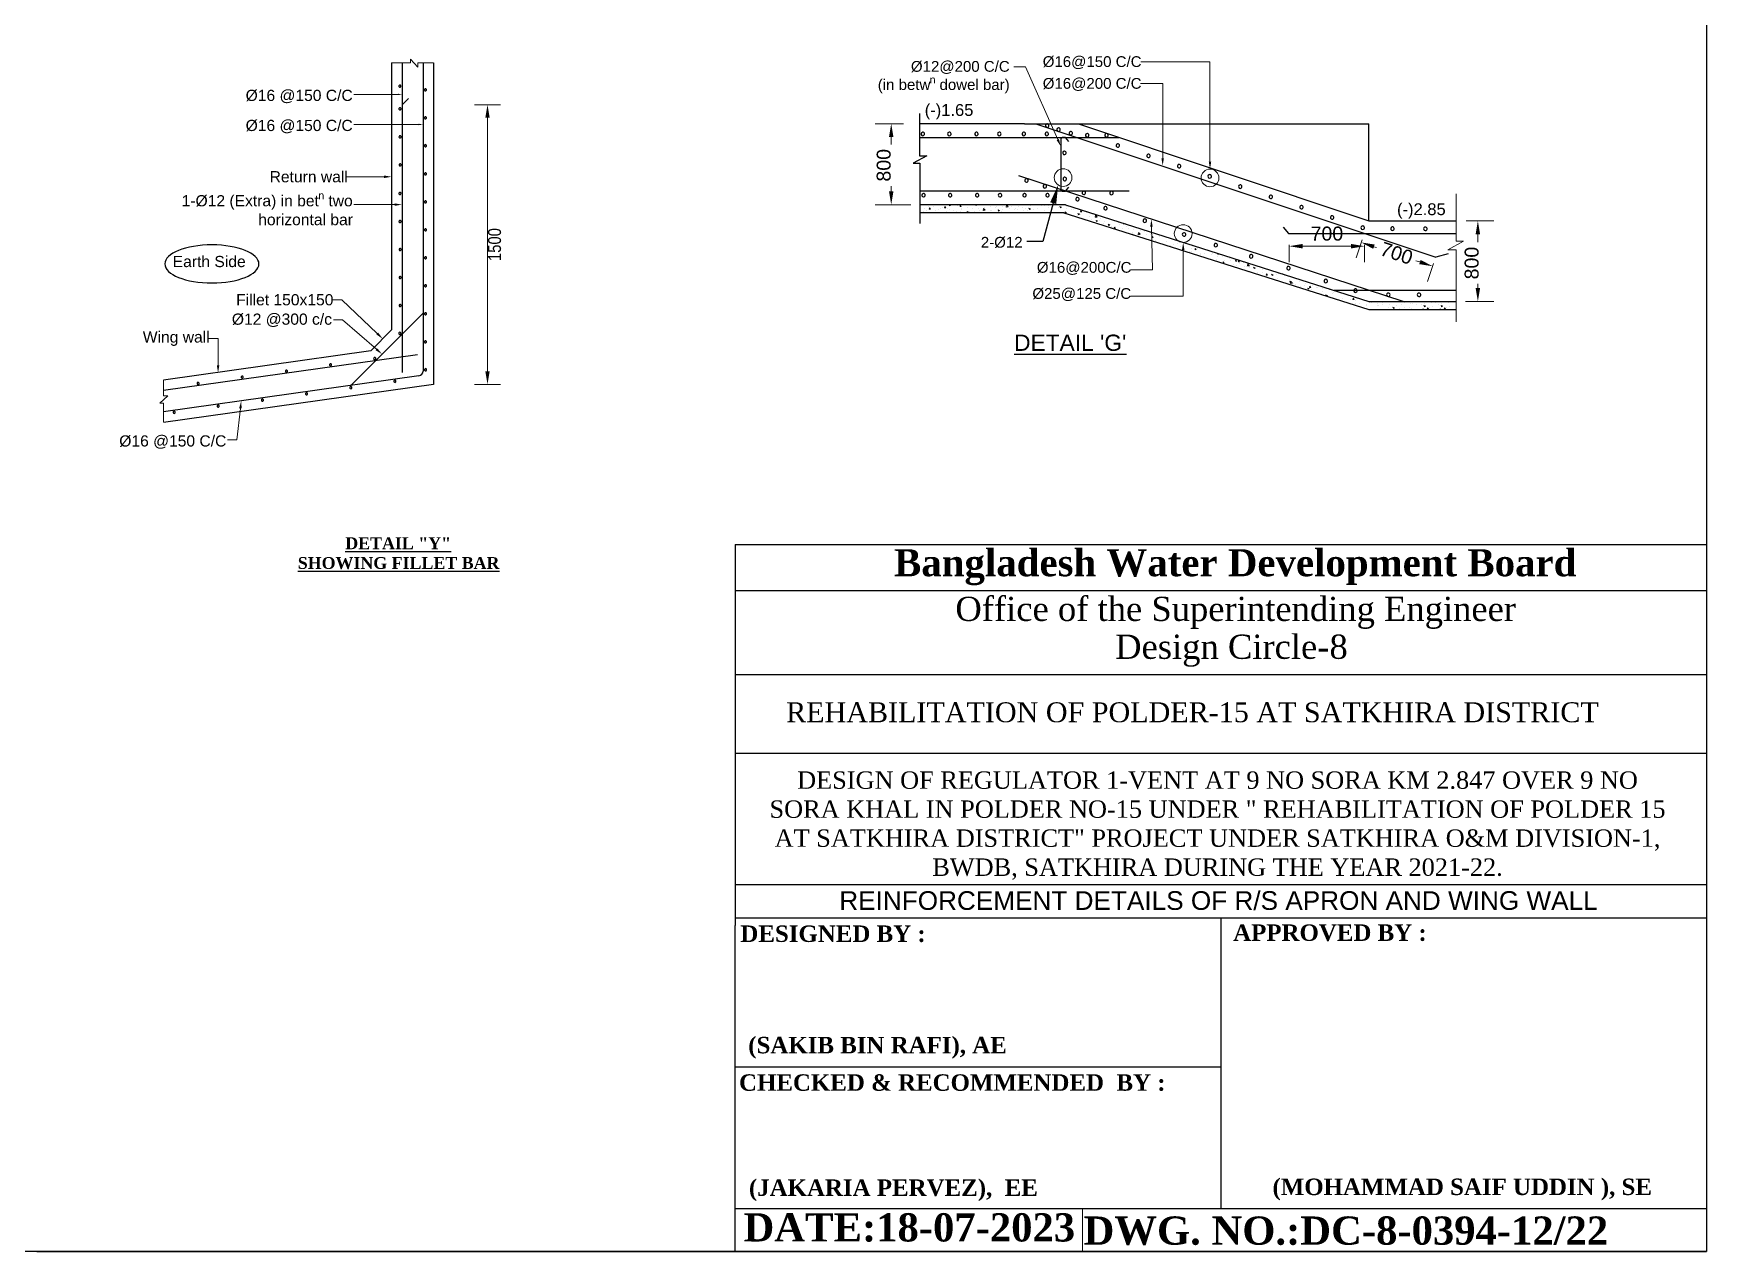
# Model space of a CAD drawing. Extents: x -426260 to 2055400, y -4304674 to -305611.
# Drawn here: x 709858 to 740955, y -1941631 to -1918985 of the extents above; entities that cross this region are included whole.
import ezdxf

# ---------------------------------------------------------------- set-up
doc = ezdxf.new("R2010")
doc.units = 0
doc.header["$LTSCALE"] = 300
doc.header["$MEASUREMENT"] = 0
for name, color, linetype, lineweight in [('Dim', 7, 'CONTINUOUS', 9), ('Left Bank Profile', 7, 'CONTINUOUS', 25), ('line2', 3, 'CONTINUOUS', 30), ('ROD', 1, 'CONTINUOUS', 30)]:
    doc.layers.add(name, color=color, linetype=linetype, lineweight=lineweight)
for name, color, linetype in [('LINE', 7, 'CONTINUOUS'), ('REINF.', 1, 'CONTINUOUS'), ('TEXT', 10, 'CONTINUOUS'), ('TXT', 7, 'CONTINUOUS')]:
    doc.layers.add(name, color=color, linetype=linetype)
doc.styles.add('Arial', font='arial.ttf')
doc.styles.add('dimText', font='ARIALN.TTF')

msp = doc.modelspace()

# ---------------------------------------------------------------- linework, layer by layer
at = {"layer": 'Dim', "lineweight": 15}
for p, q in [((716868.3, -1919530.1), (716515.8, -1919530.1)), ((717002.9, -1919609.6), (716868.3, -1919463.3)), ((716868.3, -1919463.3), (716868.3, -1919530.1)), ((717295.8, -1919530.1), (717002.9, -1919530.1)), ((717002.9, -1919530.1), (717002.9, -1919609.6)), ((712273.5, -1925428.2), (712273.5, -1925721.1)), ((712353, -1925721.1), (712206.8, -1925855.7)), ((712273.5, -1925721.1), (712353, -1925721.1)), ((712206.8, -1925855.7), (712273.5, -1925855.7)), ((712273.5, -1925855.7), (712273.5, -1926208.2))]:
    msp.add_line(p, q, dxfattribs=at)
at = {"layer": 'Dim', "color": 5, "ltscale": 50}
for p, q in [((718057.1, -1920310), (718537.1, -1920310)), ((718297.1, -1925270), (718297.1, -1920550)), ((726028.6, -1920662.9), (725500.7, -1920662.9)), ((725800.7, -1920912.9), (725800.7, -1921049)), ((725800.7, -1921918.5), (725800.7, -1921822.9)), ((726163.3, -1922168.5), (725500.7, -1922168.5)), ((736487.9, -1922468.5), (737004.5, -1922468.5)), ((736704.5, -1922718.5), (736704.5, -1922868.6)), ((733198.3, -1922914.4), (733198.3, -1923240.4)), ((734348.3, -1922940.4), (733448.3, -1922940.4)), ((734551.6, -1922821.6), (734440.5, -1923155)), ((734598.3, -1922914.4), (734598.3, -1923240.4)), ((734772.5, -1922949.4), (734822.9, -1922966.2)), ((735627.2, -1923234.2), (735554.8, -1923210.1)), ((735880.6, -1923264.5), (735769.5, -1923597.9)), ((736704.5, -1923717.9), (736704.5, -1923640)), ((736475.3, -1923967.9), (737004.5, -1923967.9)), ((718057.1, -1925510), (718537.1, -1925510))]:
    msp.add_line(p, q, dxfattribs=at)
at = {"layer": 'Dim', "ltscale": 500}
msp.add_line((728163.9, -1920668.5), (726327.7, -1920668.5), dxfattribs=at)
at = {"layer": 'Dim', "ltscale": 50}
for p, q in [((736299.5, -1921966.5), (736299.5, -1922848)), ((736440.5, -1922848), (736147.8, -1923007.8)), ((736147.8, -1923007.8), (736298.9, -1923007.8)), ((736298.9, -1923007.8), (736299.7, -1924344.2)), ((736299.5, -1922848), (736440.5, -1922848)), ((716125.8, -1924886.8), (716125.8, -1924886.8))]:
    msp.add_line(p, q, dxfattribs=at)
for points in [[(728896.5, -1920958.7), (728296.9, -1919607.2), (728079.6, -1919607.2)], [(731725.9, -1921367.6), (731725.9, -1919512), (730443.3, -1919512)], [(730846.4, -1921304.2), (730846.4, -1919917), (730437.2, -1919917)], [(716630.8, -1920118.4), (715810.8, -1920118.4)], [(717020.8, -1920677.6), (715810.8, -1920677.6)], [(716375.8, -1921650.1), (715680.1, -1921650.1)], [(716570.8, -1922167.4), (715810.8, -1922167.4)], [(730638.4, -1922580.1), (730659.6, -1923381.9), (730250.5, -1923381.9)], [(731227.6, -1923010.3), (731227.6, -1923868.1), (730251, -1923868.1)], [(716248.8, -1924565.8), (715591.3, -1923937.3), (715396.8, -1923937.3)], [(716233.8, -1924857), (715601.2, -1924308.2), (715432.3, -1924308.2)], [(713289.6, -1925153.6), (713289, -1924658.5), (713113, -1924658.5)], [(713704.2, -1925954.8), (713637.7, -1926542.8), (713461.8, -1926542.8)]]:
    msp.add_lwpolyline(points, dxfattribs=at)
for centre in [(728995.2, -1921666.3), (731725.9, -1921672.2), (731227.6, -1922705.7)]:
    msp.add_circle(centre, 164.6, dxfattribs=at)
for points in [[(716630.8, -1920105.1), (716710.8, -1920118.4), (716630.8, -1920131.7)], [(717020.8, -1920664.3), (717100.8, -1920677.6), (717020.8, -1920690.9)], [(728917.9, -1920949.2), (728953.3, -1921086.7), (728875.2, -1920968.2)], [(730869.7, -1921304.2), (730846.4, -1921444.2), (730823, -1921304.2)], [(731749.3, -1921367.6), (731725.9, -1921507.6), (731702.6, -1921367.6)], [(716375.8, -1921626.8), (716515.8, -1921650.1), (716375.8, -1921673.5)], [(716570.8, -1922144.1), (716710.8, -1922167.4), (716570.8, -1922190.7)], [(730615.1, -1922580.7), (730634.7, -1922440.2), (730661.7, -1922579.5)], [(731204.3, -1923010.3), (731227.6, -1922870.3), (731250.9, -1923010.3)], [(716264.9, -1924548.9), (716350, -1924662.5), (716232.7, -1924582.7)], [(716249.1, -1924839.4), (716339.6, -1924948.8), (716218.5, -1924874.6)], [(713312.9, -1925153.6), (713289.7, -1925293.6), (713266.2, -1925153.6)], [(713681, -1925952.2), (713720, -1925815.7), (713727.4, -1925957.4)]]:
    msp.add_solid(points, dxfattribs=at)
at = {"layer": 'Dim', "color": 5, "ltscale": 50}
for points in [[(718257.1, -1920550), (718337.1, -1920550), (718297.1, -1920310)], [(725759, -1920912.9), (725842.3, -1920912.9), (725800.7, -1920662.9)], [(725759, -1921918.5), (725842.3, -1921918.5), (725800.7, -1922168.5)], [(736662.8, -1922718.5), (736746.1, -1922718.5), (736704.5, -1922468.5)], [(733448.3, -1922898.7), (733448.3, -1922982.1), (733198.3, -1922940.4)], [(734348.3, -1922898.7), (734348.3, -1922982.1), (734598.3, -1922940.4)], [(734785.7, -1922909.9), (734759.3, -1922988.9), (734535.3, -1922870.4)], [(735640.3, -1923194.7), (735614, -1923273.8), (735864.3, -1923313.3)], [(736662.8, -1923717.9), (736746.1, -1923717.9), (736704.5, -1923967.9)], [(718257.1, -1925270), (718337.1, -1925270), (718297.1, -1925510)]]:
    msp.add_solid(points, dxfattribs=at)
at = {"layer": 'Left Bank Profile'}
msp.add_lwpolyline([(709918, -1941631), (740955, -1941631)], dxfattribs=at)
msp.add_lwpolyline([(709918, -1941631), (740955, -1941631)], dxfattribs=at)
at = {"layer": 'LINE'}
for p, q in [((740955, -1902049), (740955, -1941631)), ((716515.8, -1919530.1), (716515.8, -1924496.8)), ((717295.8, -1919530.1), (717295.8, -1925510)), ((729280.7, -1920668.5), (734680.7, -1920668.5)), ((716515.8, -1924496.8), (716125.8, -1924886.8)), ((716125.8, -1924886.8), (712273.5, -1925428.2)), ((717295.8, -1925510), (712273.5, -1926215.9)), ((722900.6, -1928484.1), (740955, -1928484.1)), ((722900.6, -1928484.1), (722900.6, -1935572.1)), ((722900.6, -1929340.1), (740955, -1929340.1)), ((722900.6, -1930903.6), (740955, -1930903.6)), ((722900.6, -1932364.1), (740955, -1932364.1)), ((722900.6, -1934808.5), (740955, -1934808.5)), ((722900.6, -1935428.6), (740955, -1935428.6)), ((731927.8, -1935428.6), (731927.8, -1940829.8)), ((722900.6, -1941631), (722900.6, -1935572.1)), ((722900.6, -1938194), (731927.8, -1938194)), ((722900.6, -1940829.8), (740955, -1940829.8)), ((726288.1, -1940829.8), (740955, -1940829.8)), ((726288.1, -1940829.8), (740955, -1940829.8)), ((726288.1, -1940829.8), (740955, -1940829.8)), ((740955, -1941631), (684980.4, -1941631))]:
    msp.add_line(p, q, dxfattribs=at)
at = {"layer": 'LINE', "ltscale": 500}
for p, q in [((728281.2, -1920668.5), (726327.7, -1920668.5)), ((728281.2, -1920668.5), (729280.7, -1920668.5)), ((729280.7, -1920668.5), (734680.7, -1922468.5)), ((734680.7, -1922468.5), (734680.7, -1920668.5)), ((729037.3, -1922168.5), (726333, -1922168.5)), ((729014.1, -1922318.5), (726333, -1922318.5)), ((728992, -1922311.5), (734680.7, -1924118.5)), ((729037.3, -1922168.5), (734680.7, -1923968.5)), ((734680.7, -1922468.5), (736299.5, -1922468.5)), ((734680.7, -1923968.5), (736299.5, -1923968.5)), ((734680.7, -1924118.5), (736299.6, -1924118.5))]:
    msp.add_line(p, q, dxfattribs=at)
at = {"layer": 'LINE', "color": 51, "lineweight": 15}
for p, q in [((726347.7, -1922312), (726347.7, -1922312)), ((726395.1, -1922291.3), (726395.1, -1922291.3)), ((726414, -1922242.3), (726414, -1922242.3)), ((726464.1, -1922272.2), (726464.1, -1922272.2)), ((726490.9, -1922203.4), (726490.9, -1922203.4)), ((726505.7, -1922254), (726510.4, -1922228.9)), ((726529.6, -1922251.8), (726505.7, -1922253.9)), ((726529.6, -1922251.8), (726510.3, -1922228.9)), ((726593.3, -1922316.9), (726593.3, -1922316.9)), ((726595.2, -1922200.7), (726595.2, -1922200.7)), ((726616, -1922267.9), (726616, -1922267.9)), ((726677.6, -1922263.2), (726677.6, -1922263.2)), ((726724.2, -1922243.5), (726724.2, -1922243.5)), ((726746.7, -1922220.7), (726746.7, -1922220.7)), ((726792.6, -1922228.9), (726797.3, -1922203.8)), ((726816.5, -1922226.7), (726792.6, -1922228.8)), ((726816.5, -1922226.7), (726797.2, -1922203.8)), ((726806.8, -1922307.9), (726806.8, -1922307.9)), ((726821.4, -1922296), (726821.4, -1922296)), ((726846.9, -1922233.8), (726846.9, -1922233.8)), ((726903.4, -1922179.7), (726875.4, -1922169)), ((726883.5, -1922193.2), (726875.4, -1922169)), ((726903.4, -1922179.7), (726883.5, -1922193.2)), ((726891.2, -1922254.2), (726891.2, -1922254.2)), ((726957.4, -1922283.5), (726957.4, -1922283.5)), ((727020.4, -1922298.9), (727020.4, -1922298.9)), ((727024.3, -1922192.9), (727024.3, -1922192.9)), ((727103.4, -1922201.6), (727079.5, -1922203.7)), ((727079.6, -1922203.8), (727084.2, -1922178.7)), ((727103.4, -1922201.6), (727084.1, -1922178.7)), ((727099.8, -1922318.5), (727086.8, -1922305)), ((727087.7, -1922318.5), (727089, -1922307.2)), ((727099.5, -1922267.1), (727099.5, -1922267.1)), ((727104.7, -1922245.2), (727104.7, -1922245.2)), ((727239.5, -1922308.7), (727211.5, -1922298)), ((727218.4, -1922318.5), (727211.5, -1922298)), ((727239.5, -1922308.7), (727225, -1922318.5)), ((727226.3, -1922218.5), (727226.3, -1922218.5)), ((727233.9, -1922289.9), (727233.9, -1922289.9)), ((727251, -1922287), (727251, -1922287)), ((727318.2, -1922236.1), (727318.2, -1922236.1)), ((727351.1, -1922300.2), (727351.1, -1922300.2)), ((727390.3, -1922176.5), (727366.4, -1922178.6)), ((727366.5, -1922178.7), (727368.3, -1922168.5)), ((727390.3, -1922176.5), (727383.6, -1922168.5)), ((727431.7, -1922246.6), (727431.7, -1922246.6)), ((727447.4, -1922280.9), (727447.4, -1922280.9)), ((727498.5, -1922175.7), (727498.5, -1922175.7)), ((727547, -1922273.5), (727511.4, -1922279.1)), ((727511.5, -1922279), (727515.9, -1922241)), ((727544.8, -1922271.2), (727513.7, -1922238.8)), ((727531.8, -1922227.1), (727531.8, -1922227.1)), ((727639.4, -1922276.6), (727639.4, -1922276.6)), ((727650, -1922195.7), (727650, -1922195.7)), ((727661, -1922271.8), (727661, -1922271.8)), ((727745.3, -1922218.1), (727745.3, -1922218.1)), ((727750.1, -1922208.9), (727750.1, -1922208.9)), ((727814.3, -1922276.7), (727786.3, -1922266)), ((727794.5, -1922290.1), (727786.4, -1922266)), ((727814.3, -1922276.7), (727794.4, -1922290.1)), ((727836.6, -1922169.1), (727836.6, -1922169.1)), ((727841.5, -1922302.2), (727841.5, -1922302.2)), ((727874, -1922205), (727874, -1922205)), ((727874.5, -1922262.8), (727874.5, -1922262.8)), ((727973.9, -1922207.3), (727938.3, -1922212.9)), ((727938.4, -1922212.8), (727942.8, -1922174.8)), ((727971.7, -1922205), (727940.6, -1922172.5)), ((727958.8, -1922209.1), (727958.8, -1922209.1)), ((728002.8, -1922242.1), (728002.8, -1922242.1)), ((728042, -1922197.2), (728042, -1922197.2)), ((728088, -1922253.8), (728088, -1922253.8)), ((728107.3, -1922245.1), (728107.3, -1922245.1)), ((728154.2, -1922262.1), (728154.2, -1922262.1)), ((728172.3, -1922200.1), (728172.3, -1922200.1)), ((728249.7, -1922227.2), (728249.7, -1922227.2)), ((728254.4, -1922275.2), (728254.4, -1922275.2)), ((728301.5, -1922244.8), (728301.5, -1922244.8)), ((728340.6, -1922285.1), (728340.6, -1922285.1)), ((728389.2, -1922244.7), (728361.2, -1922233.9)), ((728369.3, -1922258.1), (728361.2, -1922233.9)), ((728389.2, -1922244.7), (728369.3, -1922258.1)), ((728385.9, -1922191), (728385.9, -1922191)), ((728451.8, -1922252.8), (728451.8, -1922252.8)), ((728507, -1922308.5), (728507, -1922308.5)), ((728515.1, -1922235.7), (728515.1, -1922235.7)), ((728553.3, -1922170.7), (728553.3, -1922170.7)), ((728599.4, -1922182), (728599.4, -1922182)), ((728653.4, -1922183.9), (728653.4, -1922183.9)), ((728657.2, -1922281), (728657.2, -1922281)), ((728726.6, -1922185.2), (728726.6, -1922185.2)), ((728728.6, -1922226.7), (728728.6, -1922226.7)), ((728812.9, -1922173), (728812.9, -1922173)), ((728860, -1922177.8), (728860, -1922177.8)), ((728864.9, -1922311), (728864.9, -1922311)), ((728906, -1922217.1), (728906, -1922217.1)), ((728964, -1922212.6), (728936, -1922201.9)), ((728944.2, -1922226.1), (728936.1, -1922201.9)), ((728942.1, -1922217.7), (728942.1, -1922217.7)), ((728964, -1922212.6), (728944.1, -1922226.1)), ((728959.9, -1922225.2), (728959.9, -1922225.2)), ((729033.2, -1922324.6), (729037, -1922303.9)), ((729056.2, -1922326.8), (729037, -1922303.8)), ((729056.2, -1922326.8), (729043.7, -1922327.9)), ((729057.5, -1922237.1), (729057.5, -1922237.1)), ((729062.1, -1922203.4), (729062.1, -1922203.4)), ((729155.7, -1922208.7), (729155.7, -1922208.7)), ((729157.7, -1922250.2), (729157.7, -1922250.2)), ((729193.2, -1922265.3), (729193.2, -1922265.3)), ((729300.1, -1922341.7), (729272.1, -1922330.9)), ((729280.3, -1922355.1), (729272.2, -1922330.9)), ((729272.3, -1922364.8), (729272.3, -1922364.8)), ((729300.1, -1922341.7), (729280.2, -1922355.1)), ((729343.1, -1922301.7), (729319.2, -1922303.8)), ((729319.3, -1922303.9), (729323.9, -1922278.8)), ((729319.6, -1922358.3), (729319.6, -1922358.3)), ((729343.1, -1922301.7), (729323.9, -1922278.7)), ((729426.4, -1922305.3), (729426.4, -1922305.3)), ((729480.1, -1922394.8), (729480.1, -1922394.8)), ((729533.1, -1922349.3), (729533.1, -1922349.3)), ((729592.9, -1922403.8), (729597.3, -1922365.8)), ((729628.5, -1922398.4), (729592.9, -1922403.9)), ((729626.3, -1922396), (729595.1, -1922363.6)), ((729515.5, -1922441.3), (729515.5, -1922441.3)), ((729636.2, -1922470.7), (729608.2, -1922459.9)), ((729616.4, -1922484.1), (729608.2, -1922459.9)), ((729636.2, -1922470.7), (729616.3, -1922484.1)), ((729667, -1922461.2), (729667, -1922461.2)), ((729682.1, -1922420.4), (729682.1, -1922420.4)), ((729740.2, -1922525.4), (729740.2, -1922525.4)), ((729767.1, -1922474.4), (729767.1, -1922474.4)), ((729824.5, -1922544.6), (729824.5, -1922544.6)), ((729861.5, -1922552.4), (729837.5, -1922554.5)), ((729837.6, -1922554.5), (729842.2, -1922529.5)), ((729861.5, -1922552.4), (729842.2, -1922529.4)), ((729887.5, -1922448.5), (729887.5, -1922448.5)), ((729892.4, -1922581.7), (729892.4, -1922581.7)), ((729972.3, -1922599.7), (729944.3, -1922588.9)), ((729952.4, -1922613.1), (729944.3, -1922588.9)), ((729972.3, -1922599.7), (729952.4, -1922613.1)), ((729953.7, -1922589.3), (729953.7, -1922589.3)), ((729973.5, -1922565.4), (729973.5, -1922565.4)), ((730019.7, -1922507.7), (730019.7, -1922507.7)), ((730038.1, -1922535.6), (730038.1, -1922535.6)), ((730100.1, -1922611.7), (730100.1, -1922611.7)), ((730148.4, -1922527.3), (730124.4, -1922529.4)), ((730124.5, -1922529.4), (730127.3, -1922514.2)), ((730125, -1922665.4), (730125, -1922665.4)), ((730148.4, -1922527.3), (730141, -1922518.5)), ((730167.2, -1922580.3), (730167.2, -1922580.3)), ((730206.8, -1922605.5), (730206.8, -1922605.5)), ((730276.5, -1922685.4), (730276.5, -1922685.4)), ((730308.4, -1922728.7), (730280.4, -1922717.9)), ((730281.5, -1922721.1), (730280.4, -1922717.9)), ((730302.2, -1922637.3), (730302.2, -1922637.3)), ((730376.6, -1922698.5), (730376.6, -1922698.5)), ((730393.7, -1922727.3), (730398.1, -1922689.3)), ((730429.2, -1922721.8), (730393.7, -1922727.3)), ((730427, -1922719.5), (730395.9, -1922687)), ((730440, -1922645.5), (730440, -1922645.5)), ((730507.5, -1922665.4), (730507.5, -1922665.4)), ((730544.7, -1922720.9), (730544.7, -1922720.9)), ((730308.4, -1922728.7), (730307.4, -1922729.3)), ((730331.2, -1922729.9), (730331.2, -1922729.9)), ((730629.2, -1922731.8), (730629.2, -1922731.8)), ((730642.8, -1922780.1), (730647.4, -1922755)), ((730666.7, -1922777.9), (730642.8, -1922780)), ((730666.7, -1922778), (730647.4, -1922755)), ((730720.2, -1922828.6), (730720.2, -1922828.6)), ((730780.7, -1922751.7), (730780.7, -1922751.7)), ((730880.9, -1922764.9), (730880.9, -1922764.9)), ((730885.9, -1922909.5), (730885.9, -1922909.5)), ((730922.2, -1922854.2), (730922.2, -1922854.2)), ((730986.1, -1922922.7), (730986.1, -1922922.7)), ((731049.6, -1922907.2), (731049.6, -1922907.2)), ((731127.6, -1922882.4), (731127.6, -1922882.4)), ((731178.8, -1922951.9), (731178.8, -1922951.9)), ((731198.5, -1923012.4), (731196.6, -1923010.4)), ((731238.7, -1922956), (731238.7, -1922956)), ((731263.2, -1922898.2), (731263.2, -1922898.2)), ((731335.3, -1922912.4), (731335.3, -1922912.4)), ((731390.2, -1922975.9), (731390.2, -1922975.9)), ((731392.4, -1922942.9), (731392.4, -1922942.9)), ((731448, -1923005.7), (731452.6, -1922980.6)), ((731471.9, -1923003.5), (731448, -1923005.6)), ((731471.9, -1923003.5), (731452.6, -1922980.5)), ((731490.3, -1922989.1), (731490.3, -1922989.1)), ((731535.6, -1922968.1), (731532.8, -1922959.8)), ((731543, -1922963.1), (731535.5, -1922968.1)), ((731340.2, -1923045.5), (731340.2, -1923045.5)), ((731389.7, -1923044.3), (731389.7, -1923044.3)), ((731542.2, -1923071.1), (731542.2, -1923071.1)), ((731556.3, -1923092.5), (731556.3, -1923092.5)), ((731622.9, -1923084.4), (731622.9, -1923084.4)), ((731747.6, -1923099.3), (731747.6, -1923099.3)), ((731769.8, -1923083.5), (731769.8, -1923083.5)), ((731848.2, -1923180.1), (731848.2, -1923180.1)), ((731856.2, -1923124.4), (731856.2, -1923124.4)), ((731891.5, -1923083.7), (731863.5, -1923072.9)), ((731871.6, -1923097.1), (731863.5, -1923072.9)), ((731891.5, -1923083.7), (731871.6, -1923097.1)), ((731955.4, -1923129.3), (731955.4, -1923129.3)), ((731966.3, -1923256.3), (731970.9, -1923231.3)), ((731990.2, -1923254.2), (731966.3, -1923256.3)), ((731990.2, -1923254.2), (731970.9, -1923231.2)), ((731993.6, -1923252.3), (731993.6, -1923252.3)), ((731999.7, -1923200), (731999.7, -1923200)), ((732061.2, -1923278.9), (732061.2, -1923278.9)), ((732089.5, -1923164.5), (732089.5, -1923164.5)), ((732099.8, -1923213.2), (732099.8, -1923213.2)), ((732162.3, -1923288), (732162.3, -1923288)), ((732190.4, -1923323.6), (732190.4, -1923323.6)), ((732227.6, -1923212.7), (732199.6, -1923202)), ((732207.7, -1923226.1), (732199.6, -1923202)), ((732227.6, -1923212.7), (732207.7, -1923226.1)), ((732226.9, -1923292.3), (732226.9, -1923292.3)), ((732253.2, -1923231.3), (732257.9, -1923206.2)), ((732277.1, -1923229.1), (732253.2, -1923231.2)), ((732277.1, -1923229.1), (732257.8, -1923206.1)), ((732274.8, -1923269.9), (732274.8, -1923269.9)), ((732352.4, -1923246.5), (732352.4, -1923246.5)), ((732367.6, -1923316.2), (732367.6, -1923316.2)), ((732404, -1923314.6), (732404, -1923314.6)), ((732422.1, -1923307.9), (732426.5, -1923270)), ((732457.7, -1923302.5), (732422.1, -1923308)), ((732455.4, -1923300.2), (732424.3, -1923267.7)), ((732460.2, -1923332.4), (732460.2, -1923332.4)), ((732563.7, -1923341.7), (732535.7, -1923331)), ((732543.8, -1923355.1), (732535.7, -1923331)), ((732563.7, -1923341.7), (732543.8, -1923355.1)), ((732617.5, -1923305.5), (732617.5, -1923305.5)), ((732457.7, -1923404.3), (732457.7, -1923404.3)), ((732575.4, -1923346.2), (732575.4, -1923346.2)), ((732609.1, -1923424.2), (732609.1, -1923424.2)), ((732693.5, -1923372.4), (732693.5, -1923372.4)), ((732709.3, -1923437.4), (732709.3, -1923437.4)), ((732771.5, -1923481.9), (732776.2, -1923456.9)), ((732795.4, -1923479.8), (732771.5, -1923481.9)), ((732795.4, -1923479.8), (732776.1, -1923456.8)), ((732777.4, -1923371.8), (732777.4, -1923371.8)), ((732781.4, -1923455.1), (732781.4, -1923455.1)), ((732782.3, -1923505), (732782.3, -1923505)), ((732899.8, -1923470.7), (732871.7, -1923460)), ((732879.9, -1923484.2), (732871.8, -1923460)), ((732899.8, -1923470.7), (732879.9, -1923484.1)), ((732926.7, -1923412.5), (732926.7, -1923412.5)), ((732961.9, -1923470.6), (732961.9, -1923470.6)), ((732987.7, -1923533.1), (732987.7, -1923533.1)), ((732994.9, -1923446.1), (732994.9, -1923446.1)), ((733058.4, -1923456.8), (733060.4, -1923446)), ((733082.3, -1923454.7), (733058.4, -1923456.8)), ((733082.3, -1923454.7), (733080.4, -1923452.4)), ((733113.4, -1923490.6), (733113.4, -1923490.6)), ((733195.4, -1923563.1), (733195.4, -1923563.1)), ((733235.8, -1923599.7), (733207.8, -1923589)), ((733216, -1923613.2), (733207.9, -1923589)), ((733213.5, -1923503.8), (733213.5, -1923503.8)), ((733235.8, -1923599.7), (733215.9, -1923613.2)), ((733218.6, -1923648.3), (733218.6, -1923648.3)), ((733258.4, -1923625.9), (733222.8, -1923631.4)), ((733222.9, -1923631.4), (733227.3, -1923593.4)), ((733256.2, -1923623.6), (733225, -1923591.1)), ((733240.5, -1923632.5), (733240.5, -1923632.5)), ((733286.4, -1923641.5), (733286.4, -1923641.5)), ((733397.5, -1923588.7), (733397.5, -1923588.7)), ((733499.9, -1923632.5), (733499.9, -1923632.5)), ((733318.8, -1923661.5), (733318.8, -1923661.5)), ((733415.5, -1923686.2), (733415.5, -1923686.2)), ((733473.8, -1923672.6), (733473.8, -1923672.6)), ((733571.9, -1923728.8), (733543.9, -1923718)), ((733552.1, -1923742.2), (733544, -1923718)), ((733571.9, -1923728.8), (733552, -1923742.2)), ((733571.4, -1923694.8), (733571.4, -1923694.8)), ((733576.7, -1923707.5), (733581.4, -1923682.4)), ((733600.6, -1923705.3), (733576.7, -1923707.4)), ((733600.6, -1923705.3), (733581.3, -1923682.4)), ((733607.7, -1923750), (733607.7, -1923750)), ((733629.1, -1923677.2), (733629.1, -1923677.2)), ((733707.1, -1923712.6), (733707.1, -1923712.6)), ((733722.9, -1923714.7), (733722.9, -1923714.7)), ((733793, -1923826.8), (733793, -1923826.8)), ((733815.5, -1923780), (733815.5, -1923780)), ((733823, -1923727.9), (733823, -1923727.9)), ((733908, -1923857.8), (733880, -1923847)), ((733886.5, -1923866.2), (733880.1, -1923847)), ((733908, -1923857.8), (733892.6, -1923868.2)), ((733940.3, -1923752.6), (733940.3, -1923752.6)), ((734006.5, -1923817.7), (734006.5, -1923817.7)), ((734017.5, -1923805.6), (734017.5, -1923805.6)), ((734099.5, -1923933.9), (734099.7, -1923933.1)), ((734100.7, -1923934.3), (734099.6, -1923933)), ((734180.9, -1923918.9), (734180.9, -1923918.9)), ((734222.9, -1923833.8), (734222.9, -1923833.8)), ((734332.4, -1923938.9), (734332.4, -1923938.9)), ((734405.8, -1923930.9), (734381.9, -1923933)), ((734382, -1923933.1), (734386.6, -1923908)), ((734405.8, -1923930.9), (734386.5, -1923907.9)), ((734432.5, -1923952.1), (734432.5, -1923952.1)), ((734227.8, -1923967), (734227.8, -1923967)), ((734435.5, -1923997), (734435.5, -1923997)), ((734511.5, -1924004.1), (734511.5, -1924004.1)), ((734637.6, -1924022.6), (734637.6, -1924022.6)), ((734640.7, -1924048.8), (734640.7, -1924048.8)), ((734685.1, -1923985.3), (734685.1, -1923985.3)), ((734725, -1923995.1), (734725, -1923995.1)), ((734836.6, -1924005.3), (734836.6, -1924005.3)), ((734842.9, -1924050.7), (734842.9, -1924050.7)), ((734854.2, -1924039.8), (734854.2, -1924039.8)), ((734936.7, -1924018.5), (734936.7, -1924018.5)), ((734938.5, -1923986.1), (734938.5, -1923986.1)), ((735050.7, -1924080.7), (735050.7, -1924080.7)), ((735067.7, -1924030.8), (735067.7, -1924030.8)), ((735155.1, -1924083.8), (735127, -1924073)), ((735135.2, -1924097.2), (735127.1, -1924073)), ((735155.1, -1924083.8), (735135.2, -1924097.2)), ((735152.1, -1923977), (735152.1, -1923977)), ((735189.4, -1924051.7), (735189.4, -1924051.7)), ((735247.9, -1923973.2), (735247.9, -1923973.2)), ((735252.7, -1924106.3), (735252.7, -1924106.3)), ((735281.3, -1924021.7), (735281.3, -1924021.7)), ((735340, -1923992.9), (735340, -1923992.9)), ((735340.8, -1924071.7), (735340.8, -1924071.7)), ((735441, -1924084.8), (735441, -1924084.8)), ((735453.2, -1924001.3), (735453.2, -1924001.3)), ((735476.8, -1924118.5), (735478.7, -1924108.5)), ((735487.1, -1924118.5), (735478.7, -1924108.4)), ((735494.8, -1924012.7), (735494.8, -1924012.7)), ((735573.3, -1924032.9), (735573.3, -1924032.9)), ((735661, -1924031.3), (735661, -1924031.3)), ((735692.8, -1924118.5), (735680.4, -1924105.6)), ((735681.4, -1924118.5), (735682.6, -1924107.9)), ((735693.6, -1924118.1), (735693.6, -1924118.1)), ((735729.9, -1924051.7), (735701.9, -1924041)), ((735710.1, -1924065.1), (735702, -1924041)), ((735708.3, -1924003.7), (735708.3, -1924003.7)), ((735729.9, -1924051.7), (735710, -1924065.1)), ((735739.9, -1923980.3), (735739.9, -1923980.3)), ((735784.8, -1924106.3), (735760.9, -1924108.4)), ((735761, -1924108.5), (735765.6, -1924083.4)), ((735784.8, -1924106.3), (735765.6, -1924083.3)), ((735806.5, -1924073), (735806.5, -1924073)), ((735840, -1923993.5), (735840, -1923993.5)), ((735863, -1924056.9), (735863, -1924056.9)), ((735921.8, -1923994.7), (735921.8, -1923994.7)), ((735981.5, -1924031.3), (735981.5, -1924031.3)), ((736013.2, -1924118.5), (736000.8, -1924105.6)), ((736001.8, -1924118.5), (736003.1, -1924107.9)), ((736014.1, -1924118.1), (736014.1, -1924118.1)), ((736050.4, -1924051.7), (736022.4, -1924041)), ((736030.5, -1924065.1), (736022.4, -1924041)), ((736028.8, -1924003.7), (736028.8, -1924003.7)), ((736050.4, -1924051.7), (736030.5, -1924065.1)), ((736060.3, -1923980.3), (736060.3, -1923980.3)), ((736081.4, -1924108.5), (736086.1, -1924083.4)), ((736105.3, -1924106.3), (736081.4, -1924108.4)), ((736105.3, -1924106.3), (736086, -1924083.3)), ((736127, -1924073), (736127, -1924073)), ((736160.5, -1923993.5), (736160.5, -1923993.5)), ((736183.5, -1924056.9), (736183.5, -1924056.9))]:
    msp.add_line(p, q, dxfattribs=at)
at = {"layer": 'LINE', "color": 7, "lineweight": 9}
for p, q in [((729353.4, -1940829.8), (729353.4, -1941631)), ((723501.4, -1941631), (709326.6, -1941631)), ((740955, -1941631), (723501.4, -1941631)), ((737230.4, -1941631), (738451, -1941631))]:
    msp.add_line(p, q, dxfattribs=at)
at = {"layer": 'LINE'}
msp.add_lwpolyline([(728811.6, -1922140.7), (728618.3, -1922851.2), (728318.9, -1922851.2)], dxfattribs=at)
at = {"layer": 'LINE', "extrusion": (0, 0, -1)}
msp.add_ellipse((713174.1, -1923270.2, 0), major_axis=(-874.8, 0), ratio=0.4051249, dxfattribs=at)
at = {"layer": 'LINE'}
msp.add_solid([(728755.3, -1922125.4), (728903.5, -1921803), (728867.9, -1922156)], dxfattribs=at)
at = {"layer": 'line2', "color": 5}
for p, q in [((726327.7, -1920472), (726327.7, -1921257.8)), ((726464.3, -1921257.8), (726209.1, -1921399.8)), ((726209.1, -1921399.8), (726333, -1921398.4)), ((726327.7, -1921257.8), (726464.3, -1921257.8)), ((726333, -1921398.4), (726333, -1922519.8))]:
    msp.add_line(p, q, dxfattribs=at)
at = {"layer": 'REINF.'}
for p, q in [((716710.8, -1919530.1), (716710.8, -1925290.3)), ((717100.8, -1919530.1), (717100.8, -1925261.4)), ((716827.2, -1920193.5), (716710.8, -1920310)), ((717100.8, -1924187.6), (715759.3, -1925529.1)), ((716996.8, -1924961.3), (712273.5, -1925625.1)), ((717022.4, -1925351.5), (712273.5, -1926018.9))]:
    msp.add_line(p, q, dxfattribs=at)
msp.add_arc((717009.8, -1925261.4), 91, 278, 0, dxfattribs=at)
at = {"layer": 'ROD', "ltscale": 500}
for p, q in [((728490, -1920668.5), (735924.6, -1923146.4)), ((726327.7, -1920918.5), (730030.7, -1920918.5)), ((728953.3, -1920958.5), (728953.3, -1921878.5)), ((729041.9, -1920918.5), (728993.3, -1920918.5)), ((729102.5, -1920996.1), (729041.9, -1920918.5)), ((735314.9, -1923968.5), (728169.8, -1921635.2)), ((730222.5, -1921916.4), (726333, -1921918.5)), ((728993.3, -1921918.5), (729041.9, -1921918.5)), ((729041.9, -1921918.5), (729101.2, -1921840.9)), ((733085.5, -1922589.2), (733183.6, -1922707.3)), ((733183.6, -1922707.3), (736299.5, -1922701.8)), ((736150.5, -1923083.5), (735924.6, -1923146.3)), ((736299.4, -1923761.4), (734031.4, -1923761.4))]:
    msp.add_line(p, q, dxfattribs=at)
at = {"layer": 'ROD'}
for centre, radius, start, end in [((716669.8, -1919966.6), 20.6, 19.04406, 199.04406), ((716669.8, -1919966.6), 20.6, 199.04406, 19.04406), ((717143.5, -1920031.9), 20.6, 19.04406, 199.04406), ((717143.5, -1920031.9), 20.6, 199.04406, 19.04406), ((716670.4, -1920388.9), 20.6, 19.04406, 199.04406), ((716670.4, -1920388.9), 20.6, 199.04406, 19.04406), ((717144.1, -1920551.9), 20.6, 19.04406, 199.04406), ((717144.1, -1920551.9), 20.6, 199.04406, 19.04406), ((726389.5, -1920853.6), 32.3, 143.16642, 323.16642), ((726389.5, -1920853.6), 32.3, 323.16642, 143.16642), ((726881.8, -1920853.6), 32.3, 143.16642, 323.16642), ((726881.8, -1920853.6), 32.3, 323.16642, 143.16642), ((727384.9, -1920853.6), 32.3, 143.16642, 323.16642), ((727384.9, -1920853.6), 32.3, 323.16642, 143.16642), ((727809.6, -1920853.6), 32.3, 143.16642, 323.16642), ((727809.6, -1920853.6), 32.3, 323.16642, 143.16642), ((728266, -1920853.6), 32.3, 143.16642, 323.16642), ((728266, -1920853.6), 32.3, 323.16642, 143.16642), ((728692.2, -1920853.6), 32.3, 143.16642, 323.16642), ((728697.6, -1920699.1), 32.3, 143.16642, 323.16642), ((728692.2, -1920853.6), 32.3, 323.16642, 143.16642), ((728697.6, -1920699.1), 32.3, 323.16642, 143.16642), ((728911.7, -1920773.5), 32.3, 143.16642, 323.16642), ((728911.7, -1920773.5), 32.3, 323.16642, 143.16642), ((729139.2, -1920840.6), 32.3, 143.16642, 323.16642), ((729139.2, -1920840.6), 32.3, 323.16642, 143.16642), ((729444.4, -1920878.8), 32.3, 323.16642, 143.16642), ((729801.2, -1920878.8), 32.3, 323.16642, 143.16642), ((716671, -1920908.9), 20.6, 19.04406, 199.04406), ((716671, -1920908.9), 20.6, 199.04406, 19.04406), ((717144.8, -1921071.9), 20.6, 19.04406, 199.04406), ((717144.8, -1921071.9), 20.6, 199.04406, 19.04406), ((729444.4, -1920878.8), 32.3, 143.16642, 323.16642), ((729801.2, -1920878.8), 32.3, 143.16642, 323.16642), ((730013.2, -1921069.7), 32.3, 143.16642, 323.16642), ((730013.2, -1921069.7), 32.3, 323.16642, 143.16642), ((716671.7, -1921428.9), 20.6, 19.04406, 199.04406), ((716671.7, -1921428.9), 20.6, 199.04406, 19.04406), ((729020, -1921205.4), 32.3, 36.83358, 216.83358), ((729020, -1921205.4), 32.3, 216.83358, 36.83358), ((730582.1, -1921260.6), 32.3, 143.16642, 323.16642), ((730582.1, -1921260.6), 32.3, 143.16642, 323.16642), ((730582.1, -1921260.6), 32.3, 323.16642, 143.16642), ((730582.1, -1921260.6), 32.3, 323.16642, 143.16642), ((731150.9, -1921451.5), 32.3, 143.16642, 323.16642), ((731150.9, -1921451.5), 32.3, 323.16642, 143.16642), ((717143.5, -1921596.8), 20.6, 19.04406, 199.04406), ((717143.5, -1921596.8), 20.6, 199.04406, 19.04406), ((728316.5, -1921717.6), 32.3, 143.16642, 323.16642), ((728316.5, -1921717.6), 32.3, 323.16642, 143.16642), ((729026.1, -1921691.5), 32.3, 36.83358, 216.83358), ((729026.1, -1921691.5), 32.3, 216.83358, 36.83358), ((731719.7, -1921642.4), 32.3, 143.16642, 323.16642), ((731719.7, -1921642.4), 32.3, 323.16642, 143.16642), ((716670.4, -1921960.9), 20.6, 19.04406, 199.04406), ((716670.4, -1921960.9), 20.6, 199.04406, 19.04406), ((717144.1, -1922116.8), 20.6, 19.04406, 199.04406), ((726402.5, -1921993.6), 32.3, 143.16642, 323.16642), ((726402.5, -1921993.6), 32.3, 323.16642, 143.16642), ((726894.8, -1921993.6), 32.3, 143.16642, 323.16642), ((726894.8, -1921993.6), 32.3, 323.16642, 143.16642), ((727397.9, -1921993.6), 32.3, 143.16642, 323.16642), ((727397.9, -1921993.6), 32.3, 323.16642, 143.16642), ((727822.6, -1921993.6), 32.3, 143.16642, 323.16642), ((727822.6, -1921993.6), 32.3, 323.16642, 143.16642), ((728279, -1921993.6), 32.3, 143.16642, 323.16642), ((728279, -1921993.6), 32.3, 323.16642, 143.16642), ((728657.3, -1921827.2), 32.3, 143.16642, 323.16642), ((728657.3, -1921827.2), 32.3, 323.16642, 143.16642), ((728705.2, -1921993.6), 32.3, 143.16642, 323.16642), ((728705.2, -1921993.6), 32.3, 323.16642, 143.16642), ((729262.5, -1922065.1), 32.3, 143.16642, 323.16642), ((729262.5, -1922065.1), 32.3, 323.16642, 143.16642), ((729382.7, -1921948.7), 32.3, 143.16642, 323.16642), ((729382.7, -1921948.7), 32.3, 323.16642, 143.16642), ((729896.7, -1921951.3), 32.3, 143.16642, 323.16642), ((729896.7, -1921951.3), 32.3, 323.16642, 143.16642), ((732288.5, -1921833.3), 32.3, 143.16642, 323.16642), ((732288.5, -1921833.3), 32.3, 323.16642, 143.16642), ((732857.4, -1922024.1), 32.3, 143.16642, 323.16642), ((732857.4, -1922024.1), 32.3, 323.16642, 143.16642), ((717144.1, -1922116.8), 20.6, 199.04406, 19.04406), ((729782.5, -1922235.1), 32.3, 143.16642, 323.16642), ((729782.5, -1922235.1), 32.3, 323.16642, 143.16642), ((733426.2, -1922215), 32.3, 143.16642, 323.16642), ((733426.2, -1922215), 32.3, 323.16642, 143.16642), ((733995, -1922405.9), 32.3, 143.16642, 323.16642), ((733995, -1922405.9), 32.3, 323.16642, 143.16642), ((716671, -1922480.9), 20.6, 19.04406, 199.04406), ((716671, -1922480.9), 20.6, 199.04406, 19.04406), ((717144.8, -1922636.8), 20.6, 19.04406, 199.04406), ((717144.8, -1922636.8), 20.6, 199.04406, 19.04406), ((730515.4, -1922466.5), 32.3, 143.16642, 323.16642), ((730515.4, -1922466.5), 32.3, 143.16642, 323.16642), ((730515.4, -1922466.5), 32.3, 323.16642, 143.16642), ((730515.4, -1922466.5), 32.3, 323.16642, 143.16642), ((731243.6, -1922723.3), 32.3, 143.16642, 323.16642), ((731243.6, -1922723.3), 32.3, 323.16642, 143.16642), ((734563.8, -1922596.8), 32.3, 143.16642, 323.16642), ((734563.8, -1922596.8), 32.3, 323.16642, 143.16642), ((735117.8, -1922614.8), 32.3, 143.16642, 323.16642), ((735117.8, -1922614.8), 32.3, 323.16642, 143.16642), ((735728, -1922616.7), 32.3, 143.16642, 323.16642), ((735728, -1922616.7), 32.3, 323.16642, 143.16642), ((716671.7, -1923000.9), 20.6, 19.04406, 199.04406), ((716671.7, -1923000.9), 20.6, 199.04406, 19.04406), ((731832.7, -1922919.5), 32.3, 143.16642, 323.16642), ((731832.7, -1922919.5), 32.3, 323.16642, 143.16642), ((717145.4, -1923156.8), 20.6, 19.04406, 199.04406), ((717145.4, -1923156.8), 20.6, 199.04406, 19.04406), ((732491.4, -1923129.2), 32.3, 143.16642, 323.16642), ((732491.4, -1923129.2), 32.3, 323.16642, 143.16642), ((733183.2, -1923348.3), 32.3, 143.16642, 323.16642), ((733183.2, -1923348.3), 32.3, 323.16642, 143.16642), ((716672.3, -1923520.9), 20.6, 19.04406, 199.04406), ((716672.3, -1923520.9), 20.6, 199.04406, 19.04406), ((733878.8, -1923588.1), 32.3, 143.16642, 323.16642), ((733878.8, -1923588.1), 32.3, 323.16642, 143.16642), ((717146.1, -1923676.8), 20.6, 19.04406, 199.04406), ((717146.1, -1923676.8), 20.6, 199.04406, 19.04406), ((734428.4, -1923766.8), 32.3, 143.16642, 323.16642), ((734428.4, -1923766.8), 32.3, 323.16642, 143.16642), ((735040, -1923843.7), 32.3, 143.16642, 323.16642), ((735040, -1923843.7), 32.3, 323.16642, 143.16642), ((735610.9, -1923844.6), 32.3, 143.16642, 323.16642), ((735610.9, -1923844.6), 32.3, 323.16642, 143.16642), ((716673, -1924040.9), 20.6, 19.04406, 199.04406), ((716673, -1924040.9), 20.6, 199.04406, 19.04406), ((717146.7, -1924196.8), 20.6, 19.04406, 199.04406), ((717146.7, -1924196.8), 20.6, 199.04406, 19.04406), ((716670.5, -1924560.9), 20.6, 19.04406, 199.04406), ((716670.5, -1924560.9), 20.6, 199.04406, 19.04406), ((717144.3, -1924716.8), 20.6, 19.04406, 199.04406), ((717144.3, -1924716.8), 20.6, 199.04406, 19.04406), ((715379.9, -1925147.9), 20.6, 19.04406, 199.04406), ((715379.9, -1925147.9), 20.6, 199.04406, 19.04406), ((716200.4, -1925028.5), 20.6, 19.04406, 199.04406), ((716200.4, -1925028.5), 20.6, 199.04406, 19.04406), ((712917.2, -1925490.7), 20.6, 19.04406, 199.04406), ((712917.2, -1925490.7), 20.6, 199.04406, 19.04406), ((713738.1, -1925376.4), 20.6, 19.04406, 199.04406), ((713738.1, -1925376.4), 20.6, 199.04406, 19.04406), ((714559, -1925262.2), 20.6, 19.04406, 199.04406), ((714559, -1925262.2), 20.6, 199.04406, 19.04406), ((716576.1, -1925452.4), 20.6, 19.04406, 199.04406), ((716576.1, -1925452.4), 20.6, 199.04406, 19.04406), ((717146.7, -1925236.8), 20.6, 160.95594, 340.95594), ((717146.7, -1925236.8), 20.6, 340.95594, 160.95594), ((714114.2, -1925800), 20.6, 19.04406, 199.04406), ((714114.2, -1925800), 20.6, 199.04406, 19.04406), ((714935.1, -1925685.8), 20.6, 19.04406, 199.04406), ((714935.1, -1925685.8), 20.6, 199.04406, 19.04406), ((715755.6, -1925570.2), 20.6, 19.04406, 199.04406), ((715755.6, -1925570.2), 20.6, 199.04406, 19.04406), ((712472.4, -1926028.5), 20.6, 19.04406, 199.04406), ((712472.4, -1926028.5), 20.6, 199.04406, 19.04406), ((713293.3, -1925914.3), 20.6, 19.04406, 199.04406), ((713293.3, -1925914.3), 20.6, 199.04406, 19.04406)]:
    msp.add_arc(centre, radius, start, end, dxfattribs=at)
at = {"layer": 'ROD', "ltscale": 500}
for centre, start, end in [((728993.3, -1920958.5), 90, 180), ((728993.3, -1921878.5), 180, 270)]:
    msp.add_arc(centre, 40, start, end, dxfattribs=at)

# ---------------------------------------------------------------- texts
at = {"layer": 'Dim', "color": 7, "ltscale": 50, "attachment_point": 5}
for s, insert, char_height, rotation, style in [('\\A1;800', (725662.1, -1921435.9), 260, 90, 'Arial'), ('\\A1;1500', (718429.6, -1922910), 240, 90, 'dimText'), ('\\A1;700', (735194.2, -1923072.2), 260, 341.56951, 'Arial'), ('\\A1;800', (736590.4, -1923254.3), 260, 90, 'Arial')]:
    msp.add_mtext(s, dxfattribs=dict(at, insert=insert, char_height=char_height, rotation=rotation, style=style))
at = {"layer": 'Dim', "color": 7, "ltscale": 50, "insert": (733898.3, -1922707.7), "char_height": 260, "attachment_point": 5, "style": 'Arial'}
msp.add_mtext('\\A1;700', dxfattribs=at)
at = {"layer": 'LINE', "color": 7, "lineweight": 9}
for s, insert, char_height, width, attachment_point in [('{\\fTimes New Roman|b1|i0|c0|p18;Bangladesh Water Development Board}', (725853.5, -1928573.4), 502.99, 18067.244, 1), ('{\\fTimes New Roman|b0|i0|c0|p18;Office of the Superintending Engineer}', (726993.5, -1929457.9), 450.128, 16168.45, 1), ('{\\fTimes New Roman|b0|i0|c0|p18;Design Circle-8}', (729962.7, -1930161.8), 450.128, 16168.45, 1), ('{\\fTimes New Roman Greek|b0|i0|c0|p18;\\C256;REHABILITATION OF POLDER-15 AT SATKHIRA DISTRICT}', (731399.5, -1931795.6), 370, 22564.099, 8), ('{\\fTimes New Roman Greek|b0|i0|c0|p18;\\C256;DESIGN OF REGULATOR 1-VENT AT 9 NO SORA KM 2.847 OVER 9 NO SORA KHAL IN POLDER NO-15 UNDER " REHABILITATION OF POLDER 15 AT SATKHIRA DISTRICT" PROJECT UNDER SATKHIRA O&M DIVISION-1, BWDB, SATKHIRA DURING THE YEAR 2021-22.}', (731865.7, -1934722.2), 323.606, 16914.447, 8), ('{\\fArial|b0|i0|c0|p34;\\C0;REINFORCEMENT DETAILS OF R/S APRON AND WING WALL}', (731883.7, -1935284.4), 347.949, 17588.635, 8)]:
    msp.add_mtext(s, dxfattribs=dict(at, insert=insert, char_height=char_height, width=width, attachment_point=attachment_point))
at = {"layer": 'LINE', "color": 7, "lineweight": 9, "attachment_point": 1}
for s, insert, char_height in [('{\\fTimes New Roman|b1|i0|c0|p18;DESIGNED BY :}', (722997.5, -1935568.7), 306.209), ('{\\fTimes New Roman|b1|i0|c0|p18;APPROVED BY :}', (732156.6, -1935548.9), 306.209), ('{\\fTimes New Roman|b1|i0|c0|p18;\\C0;(SAKIB BIN RAFI), AE}', (723143.6, -1937639.8), 306.209), ('{\\fTimes New Roman|b1|i0|c0|p18;CHECKED & RECOMMENDED  BY :}', (722972.3, -1938336.1), 306.209), ('{\\fTimes New Roman|b1|i0|c0|p18;\\C0;(JAKARIA PERVEZ),  EE }', (723156.6, -1940290), 306.209), ('{\\fTimes New Roman|b1|i0|c0|p18;\\C0;(MOHAMMAD SAIF UDDIN ), SE}', (732887.8, -1940274.6), 306.209), ('{\\fTimes New Roman|b1|i0|c0|p18;DATE:18-07-2023}', (723055.8, -1940919.2), 524.667), ('{\\fTimes New Roman|b0|i0|c0|p18; \\fTimes New Roman|b1|i0|c0|p18;DWG. NO.:DC-8-0394-12/22}', (729178, -1940978.6), 524.667)]:
    msp.add_mtext(s, dxfattribs=dict(at, insert=insert, char_height=char_height))
at = {"layer": 'TEXT', "color": 6, "style": 'Arial'}
for s, height, p in [('(-)1.65', 220, (726423.3, -1920518.4, 0)), ('   (-)2.85', 220, (734946, -1922363.1, 0)), ("%%UDETAIL 'G'", 302.4, (728085.4, -1924886.5, 0))]:
    msp.add_text(s, height=height, dxfattribs=at).set_placement(p)
at = {"layer": 'TXT', "color": 0, "style": 'Arial'}
for s, height, p in [('%%C12@200 C/C', 200, (726167.1, -1919697.7)), ('%%C16@150 C/C', 200, (728617.1, -1919608.7)), ('(in betw', 200, (725550.6, -1920036.5)), ('n', 140, (726516, -1919913.1)), (' dowel bar)', 200.004, (726620.7, -1920036.5)), ('%%C16@200 C/C', 200, (728617.1, -1920013.7)), ('%%C16 @150 C/C', 208, (713801.7, -1920240.4)), ('%%C16 @150 C/C', 208, (713801.7, -1920799.6)), ('Return wall', 208, (714247.1, -1921752.4)), ('1-%%C12 (Extra) in bet', 208, (712612, -1922199.5)), ('n', 145.6, (715150.2, -1922071.2)), (' two', 208, (715259, -1922199.5)), (' horizontal bar', 208, (713955, -1922550)), ('2-%%C12', 200, (727466.3, -1922967.6)), ('Earth Side', 208, (712446, -1923329.1)), ('%%C16@200C/C', 200, (728508, -1923433.8)), ('Fillet 150x150', 208, (713624.5, -1924040)), ('%%C25@125 C/C', 200, (728424.8, -1923920)), ('%%C12 @300 c/c', 208, (713545.2, -1924400.5)), ('Wing wall', 208, (711890.1, -1924732)), ('%%C16 @150 C/C', 208, (711452.7, -1926664.8))]:
    msp.add_text(s, height=height, dxfattribs=at).set_placement(p)
at = {"layer": 'TXT', "color": 0, "insert": (713444.9, -1928649.1, 0), "char_height": 220, "width": 6310.324, "attachment_point": 4}
msp.add_mtext('\\pi2209;{\\fTimes New Roman|b1|i0|c0|p18;\\L\\C6;DETAIL "Y" \\P\\pi1326;SHOWING FILLET BAR}', dxfattribs=at)

doc.saveas('drawing.dxf')
